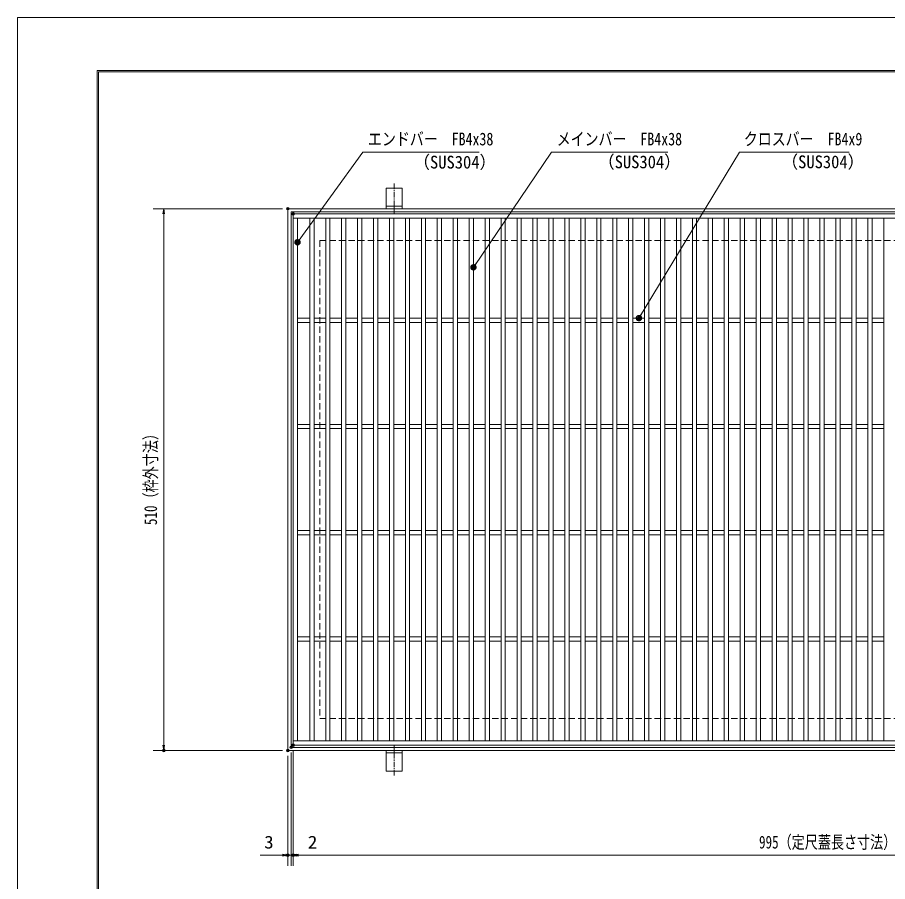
# Model space of a CAD drawing. Units: millimetres, scale not verified. Extents: x -1050 to 1050, y -742 to 742.
# Drawn here: x -1050 to -231, y -71 to 742 of the extents above; entities that cross this region are included whole.
import ezdxf
from ezdxf.enums import TextEntityAlignment as Align

# ---------------------------------------------------------------- set-up
doc = ezdxf.new("R2010")
doc.units = ezdxf.units.MM
doc.header["$LTSCALE"] = 5
doc.header["$PDMODE"] = 32
doc.header["$PDSIZE"] = 2.5
doc.linetypes.add('CHAIN1', pattern=[8, 5, -1, 1, -1])
doc.linetypes.add('DASHED1', pattern=[1.8, 1.2, -0.6])
for name, color, linetype, lineweight in [('0-0_7-図\u3000枠', 4, 'Continuous', 9), ('0-1_寸法注釈', 2, 'Continuous', 9), ('0-4_0', 2, 'Continuous', 9), ('0-5_DEFPOINTS', 134, 'Continuous', 9), ('0-6_枠', 7, 'Continuous', 9), ('0-7_蓋', 5, 'Continuous', 9), ('0-8_アンカー', 7, 'Continuous', 9), ('0-A_溝開口', 4, 'DASHED1', 9)]:
    doc.layers.add(name, color=color, linetype=linetype, lineweight=lineweight)
doc.styles.add('ＭＳ ゴシック', font='')
doc.styles.get('ＭＳ ゴシック').set_extended_font_data('MS Gothic')

# ---------------------------------------------------------------- blocks, each defined once
blk = doc.blocks.new('_OPEN')
at = {"layer": '0-4_0'}
blk.add_line((0, 0), (-5, 0), dxfattribs=at)
blk.add_lwpolyline([(-5, 0.833), (0, 0), (-5, -0.833)], dxfattribs=at)
blk = doc.blocks.new('A$C5D7C781A')
at = {"layer": '0-8_アンカー', "color": 6, "linetype": 'CHAIN1'}
blk.add_line((37.5, 140.11), (37.5, 0), dxfattribs=at)
at = {"layer": '0-8_アンカー'}
for p, q in [((0, 118.78), (0, 22.26)), ((0, 118.78), (75, 118.78)), ((75, 118.78), (75, 22.26)), ((75, 33.76), (0, 33.76)), ((0, 22.26), (75, 22.26))]:
    blk.add_line(p, q, dxfattribs=at)
blk = doc.blocks.new('_Dot')
at = {"layer": '0-4_0'}
for p, q in [((-2.5, 0), (-5, 0)), ((2.445, 0.5), (-2.445, 0.5)), ((1.997, 1.5), (-1.997, 1.5)), ((2.289, -0.995), (-2.289, -0.995)), ((1.499, -1.995), (-1.499, -1.995))]:
    blk.add_line(p, q, dxfattribs=at)
for points in [[(2.5, 0), (2.48, 0.313), (2.421, 0.622), (2.324, 0.92), (2.191, 1.204), (2.023, 1.469), (1.822, 1.711), (1.594, 1.926), (1.34, 2.111), (1.064, 2.262), (0.773, 2.378), (0.468, 2.456), (0.157, 2.495), (-0.157, 2.495), (-0.468, 2.456), (-0.773, 2.378), (-1.064, 2.262), (-1.34, 2.111), (-1.594, 1.926), (-1.822, 1.711), (-2.023, 1.469), (-2.191, 1.204), (-2.324, 0.92), (-2.421, 0.622), (-2.48, 0.313), (-2.5, 0), (0, 0)], [(-2.5, 0), (-2.48, -0.313), (-2.421, -0.622), (-2.324, -0.92), (-2.191, -1.204), (-2.023, -1.469), (-1.822, -1.711), (-1.594, -1.926), (-1.34, -2.111), (-1.064, -2.262), (-0.773, -2.378), (-0.468, -2.456), (-0.157, -2.495), (0.157, -2.495), (0.468, -2.456), (0.773, -2.378), (1.064, -2.262), (1.34, -2.111), (1.594, -1.926), (1.822, -1.711), (2.023, -1.469), (2.191, -1.204), (2.324, -0.92), (2.421, -0.622), (2.48, -0.313), (2.5, 0), (0, 0)]]:
    blk.add_lwpolyline(points, close=True, dxfattribs=at)

msp = doc.modelspace()

# ---------------------------------------------------------------- linework, layer by layer
at = {"layer": '0-0_7-図\u3000枠'}
for p, q in [((-975, -692.5), (-975, 692.5)), ((-973.75, -691.25), (-973.75, 691.25)), ((-973.75, 691.25), (998.75, 691.25))]:
    msp.add_line(p, q, dxfattribs=at)
msp.add_lwpolyline([(-975, 692.5), (1000, 692.5), (1000, -692.5)], dxfattribs=at)
at = {"layer": '0-1_寸法注釈'}
for p, q in [((-800.45, 562.475), (-922.363, 562.475)), ((-912.363, 557.475), (-912.363, 57.475)), ((-800.45, 52.475), (-922.363, 52.475)), ((-792.45, 50.475), (-792.45, -56.047)), ((-792.45, 50.475), (-792.45, -56.047)), ((-790.45, 52.475), (-790.45, -56.047)), ((-790.45, 52.475), (-790.45, -56.047)), ((-795.45, 47.475), (-795.45, -56.047)), ((-800.45, -46.047), (-821.563, -46.047)), ((-797.45, -46.047), (-802.45, -46.047)), ((-792.45, -46.047), (-795.45, -46.047)), ((-792.45, -46.047), (-790.45, -46.047)), ((-787.45, -46.047), (-782.45, -46.047)), ((-785.45, -46.047), (199.55, -46.047)), ((-785.45, -46.047), (-764.337, -46.047))]:
    msp.add_line(p, q, dxfattribs=at)
for points in [[(-615.707, 615.749), (-724.931, 615.749), (-785.857, 531.667)], [(-438.147, 615.749), (-547.371, 615.749), (-620.383, 508.117)], [(-267.513, 615.749), (-370.72, 615.749), (-464.746, 460.328)]]:
    msp.add_lwpolyline(points, dxfattribs=at)
at = {"layer": '0-5_DEFPOINTS'}
msp.add_lwpolyline([(-1050, -742.5), (-1050, 742.5), (1050, 742.5), (1050, -742.5)], close=True, dxfattribs=at)
for p in [(-795.45, 562.475), (-790.45, 57.475), (-912.363, 52.475), (-795.45, 52.475), (-795.45, 52.475), (-792.45, 55.475), (-795.45, -46.047), (-790.45, -46.047)]:
    msp.add_point(p, dxfattribs=at)
at = {"layer": '0-6_枠'}
for p, q in [((-795.45, 562.475), (409.55, 562.475)), ((-795.45, 562.475), (-795.45, 52.475)), ((-792.45, 559.475), (407.714, 559.475)), ((-792.45, 559.475), (-792.45, 55.475)), ((-795.45, 52.475), (409.55, 52.475)), ((-792.45, 55.475), (411.386, 55.475))]:
    msp.add_line(p, q, dxfattribs=at)
at = {"layer": '0-7_蓋'}
for p, q in [((204.55, 557.475), (-790.45, 557.475)), ((-790.45, 57.475), (-790.45, 557.475)), ((204.55, 553.475), (-790.45, 553.475)), ((-786.45, 61.475), (-786.45, 553.475)), ((-774.95, 553.475), (-774.95, 61.475)), ((-770.95, 553.475), (-770.95, 61.475)), ((-759.95, 553.475), (-759.95, 61.475)), ((-755.95, 553.475), (-755.95, 61.475)), ((-744.95, 553.475), (-744.95, 61.475)), ((-740.95, 553.475), (-740.95, 61.475)), ((-729.95, 553.475), (-729.95, 61.475)), ((-725.95, 553.475), (-725.95, 61.475)), ((-714.95, 553.475), (-714.95, 61.475)), ((-710.95, 553.475), (-710.95, 61.475)), ((-699.95, 553.475), (-699.95, 61.475)), ((-695.95, 553.475), (-695.95, 61.475)), ((-684.95, 553.475), (-684.95, 61.475)), ((-680.95, 553.475), (-680.95, 61.475)), ((-669.95, 553.475), (-669.95, 61.475)), ((-665.95, 553.475), (-665.95, 61.475)), ((-654.95, 553.475), (-654.95, 61.475)), ((-650.95, 553.475), (-650.95, 61.475)), ((-639.95, 553.475), (-639.95, 61.475)), ((-635.95, 553.475), (-635.95, 61.475)), ((-624.95, 553.475), (-624.95, 61.475)), ((-620.95, 553.475), (-620.95, 61.475)), ((-609.95, 553.475), (-609.95, 61.475)), ((-605.95, 553.475), (-605.95, 61.475)), ((-594.95, 553.475), (-594.95, 61.475)), ((-590.95, 553.475), (-590.95, 61.475)), ((-579.95, 553.475), (-579.95, 61.475)), ((-575.95, 553.475), (-575.95, 61.475)), ((-564.95, 553.475), (-564.95, 61.475)), ((-560.95, 553.475), (-560.95, 61.475)), ((-549.95, 553.475), (-549.95, 61.475)), ((-545.95, 553.475), (-545.95, 61.475)), ((-534.95, 553.475), (-534.95, 61.475)), ((-530.95, 553.475), (-530.95, 61.475)), ((-519.95, 553.475), (-519.95, 61.475)), ((-515.95, 553.475), (-515.95, 61.475)), ((-504.95, 553.475), (-504.95, 61.475)), ((-500.95, 553.475), (-500.95, 61.475)), ((-489.95, 553.475), (-489.95, 61.475)), ((-485.95, 553.475), (-485.95, 61.475)), ((-474.95, 553.475), (-474.95, 61.475)), ((-470.95, 553.475), (-470.95, 61.475)), ((-459.95, 553.475), (-459.95, 61.475)), ((-455.95, 553.475), (-455.95, 61.475)), ((-444.95, 553.475), (-444.95, 61.475)), ((-440.95, 553.475), (-440.95, 61.475)), ((-429.95, 553.475), (-429.95, 61.475)), ((-425.95, 553.475), (-425.95, 61.475)), ((-414.95, 553.475), (-414.95, 61.475)), ((-410.95, 553.475), (-410.95, 61.475)), ((-399.95, 553.475), (-399.95, 61.475)), ((-395.95, 553.475), (-395.95, 61.475)), ((-384.95, 553.475), (-384.95, 61.475)), ((-380.95, 553.475), (-380.95, 61.475)), ((-369.95, 553.475), (-369.95, 61.475)), ((-365.95, 553.475), (-365.95, 61.475)), ((-354.95, 553.475), (-354.95, 61.475)), ((-350.95, 553.475), (-350.95, 61.475)), ((-339.95, 553.475), (-339.95, 61.475)), ((-335.95, 553.475), (-335.95, 61.475)), ((-324.95, 553.475), (-324.95, 61.475)), ((-320.95, 553.475), (-320.95, 61.475)), ((-309.95, 553.475), (-309.95, 61.475)), ((-305.95, 553.475), (-305.95, 61.475)), ((-294.95, 553.475), (-294.95, 61.475)), ((-290.95, 553.475), (-290.95, 61.475)), ((-279.95, 553.475), (-279.95, 61.475)), ((-275.95, 553.475), (-275.95, 61.475)), ((-264.95, 553.475), (-264.95, 61.475)), ((-260.95, 553.475), (-260.95, 61.475)), ((-249.95, 553.475), (-249.95, 61.475)), ((-245.95, 553.475), (-245.95, 61.475)), ((-234.95, 553.475), (-234.95, 61.475)), ((-774.95, 459.475), (-786.45, 459.475)), ((-759.95, 459.475), (-770.95, 459.475)), ((-744.95, 459.475), (-755.95, 459.475)), ((-729.95, 459.475), (-740.95, 459.475)), ((-714.95, 459.475), (-725.95, 459.475)), ((-699.95, 459.475), (-710.95, 459.475)), ((-684.95, 459.475), (-695.95, 459.475)), ((-669.95, 459.475), (-680.95, 459.475)), ((-654.95, 459.475), (-665.95, 459.475)), ((-639.95, 459.475), (-650.95, 459.475)), ((-624.95, 459.475), (-635.95, 459.475)), ((-609.95, 459.475), (-620.95, 459.475)), ((-594.95, 459.475), (-605.95, 459.475)), ((-579.95, 459.475), (-590.95, 459.475)), ((-564.95, 459.475), (-575.95, 459.475)), ((-549.95, 459.475), (-560.95, 459.475)), ((-534.95, 459.475), (-545.95, 459.475)), ((-519.95, 459.475), (-530.95, 459.475)), ((-504.95, 459.475), (-515.95, 459.475)), ((-489.95, 459.475), (-500.95, 459.475)), ((-474.95, 459.475), (-485.95, 459.475)), ((-459.95, 459.475), (-470.95, 459.475)), ((-444.95, 459.475), (-455.95, 459.475)), ((-429.95, 459.475), (-440.95, 459.475)), ((-414.95, 459.475), (-425.95, 459.475)), ((-399.95, 459.475), (-410.95, 459.475)), ((-384.95, 459.475), (-395.95, 459.475)), ((-369.95, 459.475), (-380.95, 459.475)), ((-354.95, 459.475), (-365.95, 459.475)), ((-339.95, 459.475), (-350.95, 459.475)), ((-324.95, 459.475), (-335.95, 459.475)), ((-309.95, 459.475), (-320.95, 459.475)), ((-294.95, 459.475), (-305.95, 459.475)), ((-279.95, 459.475), (-290.95, 459.475)), ((-264.95, 459.475), (-275.95, 459.475)), ((-249.95, 459.475), (-260.95, 459.475)), ((-234.95, 459.475), (-245.95, 459.475)), ((-774.95, 455.475), (-786.45, 455.475)), ((-759.95, 455.475), (-770.95, 455.475)), ((-744.95, 455.475), (-755.95, 455.475)), ((-729.95, 455.475), (-740.95, 455.475)), ((-714.95, 455.475), (-725.95, 455.475)), ((-699.95, 455.475), (-710.95, 455.475)), ((-684.95, 455.475), (-695.95, 455.475)), ((-669.95, 455.475), (-680.95, 455.475)), ((-654.95, 455.475), (-665.95, 455.475)), ((-639.95, 455.475), (-650.95, 455.475)), ((-624.95, 455.475), (-635.95, 455.475)), ((-609.95, 455.475), (-620.95, 455.475)), ((-594.95, 455.475), (-605.95, 455.475)), ((-579.95, 455.475), (-590.95, 455.475)), ((-564.95, 455.475), (-575.95, 455.475)), ((-549.95, 455.475), (-560.95, 455.475)), ((-534.95, 455.475), (-545.95, 455.475)), ((-519.95, 455.475), (-530.95, 455.475)), ((-504.95, 455.475), (-515.95, 455.475)), ((-489.95, 455.475), (-500.95, 455.475)), ((-474.95, 455.475), (-485.95, 455.475)), ((-459.95, 455.475), (-470.95, 455.475)), ((-444.95, 455.475), (-455.95, 455.475)), ((-429.95, 455.475), (-440.95, 455.475)), ((-414.95, 455.475), (-425.95, 455.475)), ((-399.95, 455.475), (-410.95, 455.475)), ((-384.95, 455.475), (-395.95, 455.475)), ((-369.95, 455.475), (-380.95, 455.475)), ((-354.95, 455.475), (-365.95, 455.475)), ((-339.95, 455.475), (-350.95, 455.475)), ((-324.95, 455.475), (-335.95, 455.475)), ((-309.95, 455.475), (-320.95, 455.475)), ((-294.95, 455.475), (-305.95, 455.475)), ((-279.95, 455.475), (-290.95, 455.475)), ((-264.95, 455.475), (-275.95, 455.475)), ((-249.95, 455.475), (-260.95, 455.475)), ((-234.95, 455.475), (-245.95, 455.475)), ((-774.95, 359.475), (-786.45, 359.475)), ((-774.95, 355.475), (-786.45, 355.475)), ((-759.95, 359.475), (-770.95, 359.475)), ((-759.95, 355.475), (-770.95, 355.475)), ((-744.95, 359.475), (-755.95, 359.475)), ((-744.95, 355.475), (-755.95, 355.475)), ((-729.95, 359.475), (-740.95, 359.475)), ((-729.95, 355.475), (-740.95, 355.475)), ((-714.95, 359.475), (-725.95, 359.475)), ((-714.95, 355.475), (-725.95, 355.475)), ((-699.95, 359.475), (-710.95, 359.475)), ((-699.95, 355.475), (-710.95, 355.475)), ((-684.95, 359.475), (-695.95, 359.475)), ((-684.95, 355.475), (-695.95, 355.475)), ((-669.95, 359.475), (-680.95, 359.475)), ((-669.95, 355.475), (-680.95, 355.475)), ((-654.95, 359.475), (-665.95, 359.475)), ((-654.95, 355.475), (-665.95, 355.475)), ((-639.95, 359.475), (-650.95, 359.475)), ((-639.95, 355.475), (-650.95, 355.475)), ((-624.95, 359.475), (-635.95, 359.475)), ((-624.95, 355.475), (-635.95, 355.475)), ((-609.95, 359.475), (-620.95, 359.475)), ((-609.95, 355.475), (-620.95, 355.475)), ((-594.95, 359.475), (-605.95, 359.475)), ((-594.95, 355.475), (-605.95, 355.475)), ((-579.95, 359.475), (-590.95, 359.475)), ((-579.95, 355.475), (-590.95, 355.475)), ((-564.95, 359.475), (-575.95, 359.475)), ((-564.95, 355.475), (-575.95, 355.475)), ((-549.95, 359.475), (-560.95, 359.475)), ((-549.95, 355.475), (-560.95, 355.475)), ((-534.95, 359.475), (-545.95, 359.475)), ((-534.95, 355.475), (-545.95, 355.475)), ((-519.95, 359.475), (-530.95, 359.475)), ((-519.95, 355.475), (-530.95, 355.475)), ((-504.95, 359.475), (-515.95, 359.475)), ((-504.95, 355.475), (-515.95, 355.475)), ((-489.95, 359.475), (-500.95, 359.475)), ((-489.95, 355.475), (-500.95, 355.475)), ((-474.95, 359.475), (-485.95, 359.475)), ((-474.95, 355.475), (-485.95, 355.475)), ((-459.95, 359.475), (-470.95, 359.475)), ((-459.95, 355.475), (-470.95, 355.475)), ((-444.95, 359.475), (-455.95, 359.475)), ((-444.95, 355.475), (-455.95, 355.475)), ((-429.95, 359.475), (-440.95, 359.475)), ((-429.95, 355.475), (-440.95, 355.475)), ((-414.95, 359.475), (-425.95, 359.475)), ((-414.95, 355.475), (-425.95, 355.475)), ((-399.95, 359.475), (-410.95, 359.475)), ((-399.95, 355.475), (-410.95, 355.475)), ((-384.95, 359.475), (-395.95, 359.475)), ((-384.95, 355.475), (-395.95, 355.475)), ((-369.95, 359.475), (-380.95, 359.475)), ((-369.95, 355.475), (-380.95, 355.475)), ((-354.95, 359.475), (-365.95, 359.475)), ((-354.95, 355.475), (-365.95, 355.475)), ((-339.95, 359.475), (-350.95, 359.475)), ((-339.95, 355.475), (-350.95, 355.475)), ((-324.95, 359.475), (-335.95, 359.475)), ((-324.95, 355.475), (-335.95, 355.475)), ((-309.95, 359.475), (-320.95, 359.475)), ((-309.95, 355.475), (-320.95, 355.475)), ((-294.95, 359.475), (-305.95, 359.475)), ((-294.95, 355.475), (-305.95, 355.475)), ((-279.95, 359.475), (-290.95, 359.475)), ((-279.95, 355.475), (-290.95, 355.475)), ((-264.95, 359.475), (-275.95, 359.475)), ((-264.95, 355.475), (-275.95, 355.475)), ((-249.95, 359.475), (-260.95, 359.475)), ((-249.95, 355.475), (-260.95, 355.475)), ((-234.95, 359.475), (-245.95, 359.475)), ((-234.95, 355.475), (-245.95, 355.475)), ((-774.95, 259.475), (-786.45, 259.475)), ((-774.95, 255.475), (-786.45, 255.475)), ((-759.95, 259.475), (-770.95, 259.475)), ((-759.95, 255.475), (-770.95, 255.475)), ((-744.95, 259.475), (-755.95, 259.475)), ((-744.95, 255.475), (-755.95, 255.475)), ((-729.95, 259.475), (-740.95, 259.475)), ((-729.95, 255.475), (-740.95, 255.475)), ((-714.95, 259.475), (-725.95, 259.475)), ((-714.95, 255.475), (-725.95, 255.475)), ((-699.95, 259.475), (-710.95, 259.475)), ((-699.95, 255.475), (-710.95, 255.475)), ((-684.95, 259.475), (-695.95, 259.475)), ((-684.95, 255.475), (-695.95, 255.475)), ((-669.95, 259.475), (-680.95, 259.475)), ((-669.95, 255.475), (-680.95, 255.475)), ((-654.95, 259.475), (-665.95, 259.475)), ((-654.95, 255.475), (-665.95, 255.475)), ((-639.95, 259.475), (-650.95, 259.475)), ((-639.95, 255.475), (-650.95, 255.475)), ((-624.95, 259.475), (-635.95, 259.475)), ((-624.95, 255.475), (-635.95, 255.475)), ((-609.95, 259.475), (-620.95, 259.475)), ((-609.95, 255.475), (-620.95, 255.475)), ((-594.95, 259.475), (-605.95, 259.475)), ((-594.95, 255.475), (-605.95, 255.475)), ((-579.95, 259.475), (-590.95, 259.475)), ((-579.95, 255.475), (-590.95, 255.475)), ((-564.95, 259.475), (-575.95, 259.475)), ((-564.95, 255.475), (-575.95, 255.475)), ((-549.95, 259.475), (-560.95, 259.475)), ((-549.95, 255.475), (-560.95, 255.475)), ((-534.95, 259.475), (-545.95, 259.475)), ((-534.95, 255.475), (-545.95, 255.475)), ((-519.95, 259.475), (-530.95, 259.475)), ((-519.95, 255.475), (-530.95, 255.475)), ((-504.95, 259.475), (-515.95, 259.475)), ((-504.95, 255.475), (-515.95, 255.475)), ((-489.95, 259.475), (-500.95, 259.475)), ((-489.95, 255.475), (-500.95, 255.475)), ((-474.95, 259.475), (-485.95, 259.475)), ((-474.95, 255.475), (-485.95, 255.475)), ((-459.95, 259.475), (-470.95, 259.475)), ((-459.95, 255.475), (-470.95, 255.475)), ((-444.95, 259.475), (-455.95, 259.475)), ((-444.95, 255.475), (-455.95, 255.475)), ((-429.95, 259.475), (-440.95, 259.475)), ((-429.95, 255.475), (-440.95, 255.475)), ((-414.95, 259.475), (-425.95, 259.475)), ((-414.95, 255.475), (-425.95, 255.475)), ((-399.95, 259.475), (-410.95, 259.475)), ((-399.95, 255.475), (-410.95, 255.475)), ((-384.95, 259.475), (-395.95, 259.475)), ((-384.95, 255.475), (-395.95, 255.475)), ((-369.95, 259.475), (-380.95, 259.475)), ((-369.95, 255.475), (-380.95, 255.475)), ((-354.95, 259.475), (-365.95, 259.475)), ((-354.95, 255.475), (-365.95, 255.475)), ((-339.95, 259.475), (-350.95, 259.475)), ((-339.95, 255.475), (-350.95, 255.475)), ((-324.95, 259.475), (-335.95, 259.475)), ((-324.95, 255.475), (-335.95, 255.475)), ((-309.95, 259.475), (-320.95, 259.475)), ((-309.95, 255.475), (-320.95, 255.475)), ((-294.95, 259.475), (-305.95, 259.475)), ((-294.95, 255.475), (-305.95, 255.475)), ((-279.95, 259.475), (-290.95, 259.475)), ((-279.95, 255.475), (-290.95, 255.475)), ((-264.95, 259.475), (-275.95, 259.475)), ((-264.95, 255.475), (-275.95, 255.475)), ((-249.95, 259.475), (-260.95, 259.475)), ((-249.95, 255.475), (-260.95, 255.475)), ((-234.95, 259.475), (-245.95, 259.475)), ((-234.95, 255.475), (-245.95, 255.475)), ((-774.95, 159.475), (-786.45, 159.475)), ((-759.95, 159.475), (-770.95, 159.475)), ((-744.95, 159.475), (-755.95, 159.475)), ((-729.95, 159.475), (-740.95, 159.475)), ((-714.95, 159.475), (-725.95, 159.475)), ((-699.95, 159.475), (-710.95, 159.475)), ((-684.95, 159.475), (-695.95, 159.475)), ((-669.95, 159.475), (-680.95, 159.475)), ((-654.95, 159.475), (-665.95, 159.475)), ((-639.95, 159.475), (-650.95, 159.475)), ((-624.95, 159.475), (-635.95, 159.475)), ((-609.95, 159.475), (-620.95, 159.475)), ((-594.95, 159.475), (-605.95, 159.475)), ((-579.95, 159.475), (-590.95, 159.475)), ((-564.95, 159.475), (-575.95, 159.475)), ((-549.95, 159.475), (-560.95, 159.475)), ((-534.95, 159.475), (-545.95, 159.475)), ((-519.95, 159.475), (-530.95, 159.475)), ((-504.95, 159.475), (-515.95, 159.475)), ((-489.95, 159.475), (-500.95, 159.475)), ((-474.95, 159.475), (-485.95, 159.475)), ((-459.95, 159.475), (-470.95, 159.475)), ((-444.95, 159.475), (-455.95, 159.475)), ((-429.95, 159.475), (-440.95, 159.475)), ((-414.95, 159.475), (-425.95, 159.475)), ((-399.95, 159.475), (-410.95, 159.475)), ((-384.95, 159.475), (-395.95, 159.475)), ((-369.95, 159.475), (-380.95, 159.475)), ((-354.95, 159.475), (-365.95, 159.475)), ((-339.95, 159.475), (-350.95, 159.475)), ((-324.95, 159.475), (-335.95, 159.475)), ((-309.95, 159.475), (-320.95, 159.475)), ((-294.95, 159.475), (-305.95, 159.475)), ((-279.95, 159.475), (-290.95, 159.475)), ((-264.95, 159.475), (-275.95, 159.475)), ((-249.95, 159.475), (-260.95, 159.475)), ((-234.95, 159.475), (-245.95, 159.475)), ((-774.95, 155.475), (-786.45, 155.475)), ((-759.95, 155.475), (-770.95, 155.475)), ((-744.95, 155.475), (-755.95, 155.475)), ((-729.95, 155.475), (-740.95, 155.475)), ((-714.95, 155.475), (-725.95, 155.475)), ((-699.95, 155.475), (-710.95, 155.475)), ((-684.95, 155.475), (-695.95, 155.475)), ((-669.95, 155.475), (-680.95, 155.475)), ((-654.95, 155.475), (-665.95, 155.475)), ((-639.95, 155.475), (-650.95, 155.475)), ((-624.95, 155.475), (-635.95, 155.475)), ((-609.95, 155.475), (-620.95, 155.475)), ((-594.95, 155.475), (-605.95, 155.475)), ((-579.95, 155.475), (-590.95, 155.475)), ((-564.95, 155.475), (-575.95, 155.475)), ((-549.95, 155.475), (-560.95, 155.475)), ((-534.95, 155.475), (-545.95, 155.475)), ((-519.95, 155.475), (-530.95, 155.475)), ((-504.95, 155.475), (-515.95, 155.475)), ((-489.95, 155.475), (-500.95, 155.475)), ((-474.95, 155.475), (-485.95, 155.475)), ((-459.95, 155.475), (-470.95, 155.475)), ((-444.95, 155.475), (-455.95, 155.475)), ((-429.95, 155.475), (-440.95, 155.475)), ((-414.95, 155.475), (-425.95, 155.475)), ((-399.95, 155.475), (-410.95, 155.475)), ((-384.95, 155.475), (-395.95, 155.475)), ((-369.95, 155.475), (-380.95, 155.475)), ((-354.95, 155.475), (-365.95, 155.475)), ((-339.95, 155.475), (-350.95, 155.475)), ((-324.95, 155.475), (-335.95, 155.475)), ((-309.95, 155.475), (-320.95, 155.475)), ((-294.95, 155.475), (-305.95, 155.475)), ((-279.95, 155.475), (-290.95, 155.475)), ((-264.95, 155.475), (-275.95, 155.475)), ((-249.95, 155.475), (-260.95, 155.475)), ((-234.95, 155.475), (-245.95, 155.475)), ((-790.45, 61.475), (204.55, 61.475)), ((-790.45, 57.475), (204.55, 57.475))]:
    msp.add_line(p, q, dxfattribs=at)
at = {"layer": '0-7_蓋', "color": 7}
for p in [(-790.45, 557.475), (-790.45, 57.475)]:
    msp.add_point(p, dxfattribs=at)
at = {"layer": '0-A_溝開口'}
for p, q in [((-765.45, 532.475), (204.55, 532.475)), ((-765.45, 532.475), (-765.45, 82.475)), ((-765.45, 82.475), (204.55, 82.475))]:
    msp.add_line(p, q, dxfattribs=at)

# ---------------------------------------------------------------- block references
at = {"layer": '0-1_寸法注釈'}
for name, p, rotation in [('_OPEN', (-912.363, 562.475), 90), ('_Dot', (-786.45, 530.862), 233.62864), ('_Dot', (-620.95, 507.293), 235.48592), ('_Dot', (-465.268, 459.475), 238.55804), ('_OPEN', (-912.363, 52.475), 270), ('_OPEN', (-792.45, -46.047), 180), ('_OPEN', (-790.45, -46.047), 180), ('_OPEN', (-790.45, -46.047), 180)]:
    msp.add_blockref(name, p, dxfattribs=dict(at, rotation=rotation))
for p in [(-795.45, -46.047), (-792.45, -46.047)]:
    msp.add_blockref('_OPEN', p, dxfattribs=at)
at = {"layer": '0-8_アンカー', "xscale": 0.2, "yscale": 0.2}
msp.add_blockref('A$C5D7C781A', (-702.95, 558.023), dxfattribs=at)
at = {"layer": '0-8_アンカー', "xscale": -0.2, "yscale": 0.2, "rotation": 180}
msp.add_blockref('A$C5D7C781A', (-702.95, 56.927), dxfattribs=at)

# ---------------------------------------------------------------- texts
at = {"layer": '0-1_寸法注釈', "color": 7, "style": 'ＭＳ ゴシック'}
for s, height, width, p in [('エンドバー\u3000FB4x38', 12.02, 0.8, (-720.154, 618.436)), ('メインバー\u3000FB4x38', 12.02, 0.8, (-542.593, 618.436)), ('クロスバー\u3000FB4x9', 12.03, 0.8, (-366.554, 618.436)), ('（SUS304）', 12.02, 0.95, (-677.407, 596.644)), ('（SUS304）', 12.02, 0.95, (-503.663, 596.881)), ('（SUS304）', 12.02, 0.95, (-331.061, 596.936)), ('3', 12.02, 1.1, (-817.873, -43.36)), ('2', 12.02, 1.1, (-776.76, -43.36)), ('995（定尺蓋長さ寸法）', 12.03, 0.75, (-352.249, -43.36))]:
    msp.add_text(s, height=height, dxfattribs=dict(at, width=width)).set_placement(p, align=Align.BOTTOM_LEFT)
at = {"layer": '0-1_寸法注釈', "color": 7, "style": 'ＭＳ ゴシック', "width": 0.75}
msp.add_text('510（枠外寸法）', height=12.03, rotation=90, dxfattribs=at).set_placement((-915.05, 264.682), align=Align.BOTTOM_LEFT)

doc.saveas('drawing.dxf')
